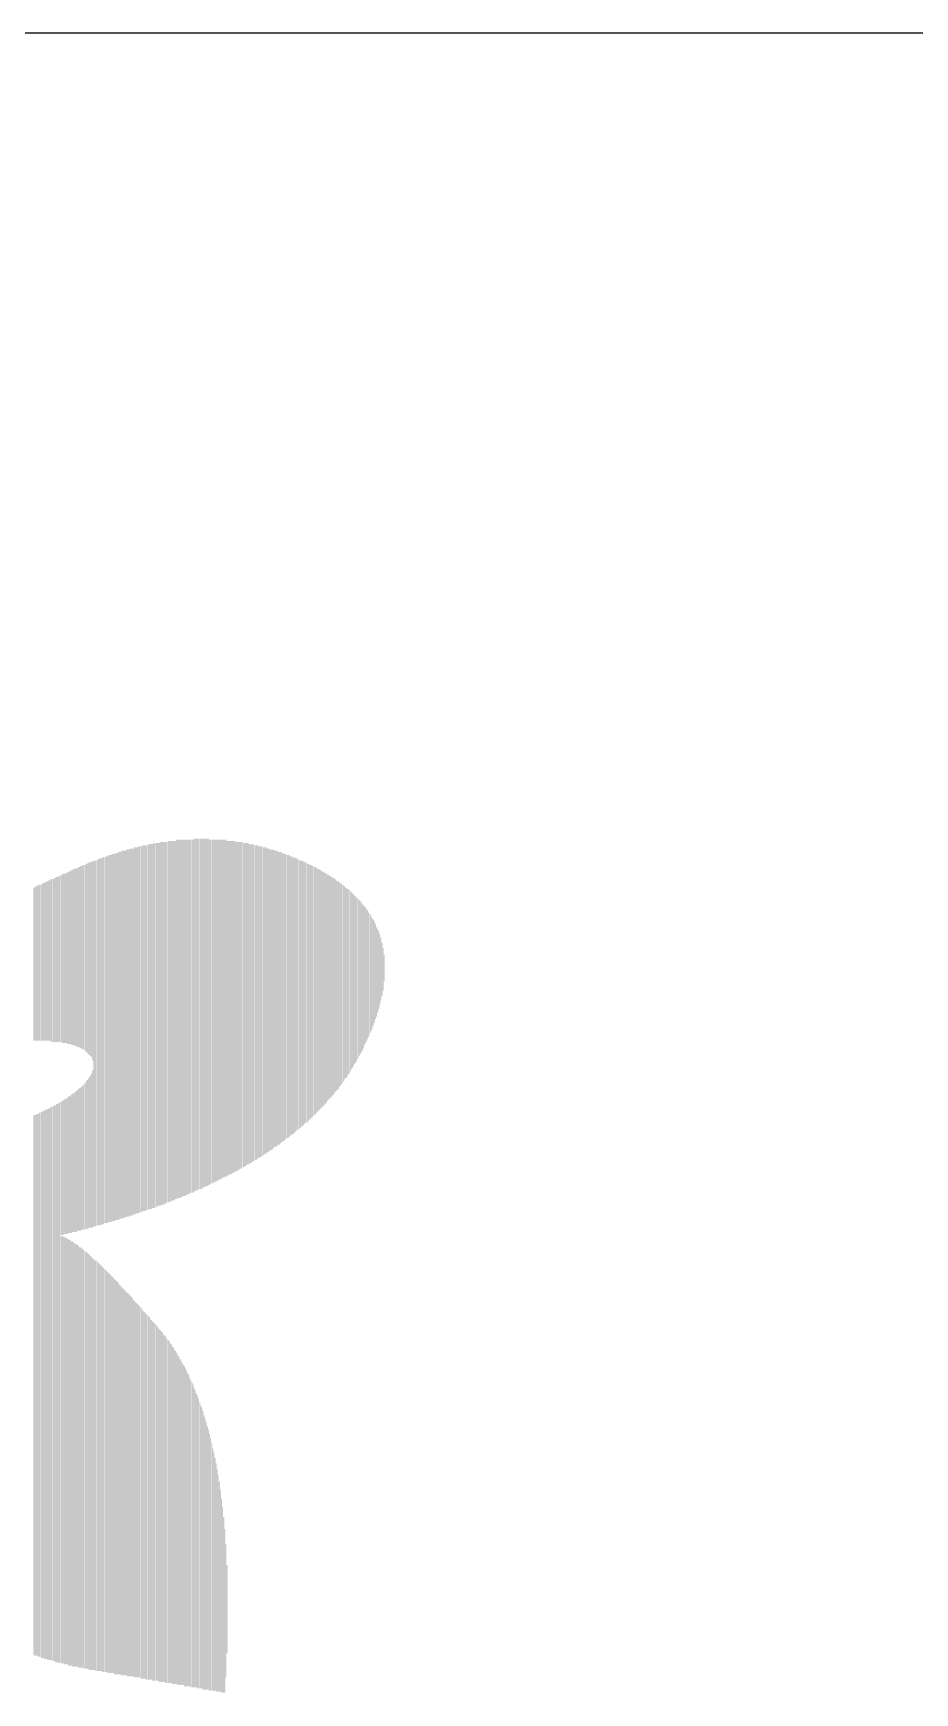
# Model space of a CAD drawing. Extents: x -6.6 to 74.2, y -9.7 to 63.
# Drawn here: x 10.253 to 12.304, y 49.48 to 53.34 of the extents above; entities that cross this region are included whole.
import ezdxf

# ---------------------------------------------------------------- set-up
doc = ezdxf.new("R2010")
doc.units = 0
doc.layers.add('21', color=253, linetype='CONTINUOUS')
doc.layers.add('22', color=253, linetype='CONTINUOUS')

# ---------------------------------------------------------------- blocks, each defined once
blk = doc.blocks.new('RECT')
blk.add_solid([(-0.5, -0.5), (0.5, -0.5), (-0.5, 0.5), (0.5, 0.5)])

msp = doc.modelspace()

# ---------------------------------------------------------------- linework, layer by layer
at = {"layer": '22'}
msp.add_line((64.516, 53.34), (0, 53.34), dxfattribs=at)

# ---------------------------------------------------------------- block references
at = {"layer": '21', "rotation": 90}
for p, xscale, yscale in [((10.4979, 51.0222), 0.8534, 0.0026), ((10.5005, 51.0234), 0.8508, 0.0024), ((10.503, 51.0234), 0.8508, 0.0024), ((10.5055, 51.0234), 0.8508, 0.0026), ((10.5081, 51.026), 0.8508, 0.0024), ((10.5106, 51.026), 0.8508, 0.0026), ((10.5132, 51.026), 0.8508, 0.0024), ((10.5157, 51.0273), 0.8484, 0.0024), ((10.5182, 51.0273), 0.8484, 0.0026), ((10.5208, 51.0285), 0.8508, 0.0024), ((10.5233, 51.0298), 0.8484, 0.0026), ((10.5259, 51.0298), 0.8484, 0.0024), ((10.5284, 51.0298), 0.8484, 0.0024), ((10.5309, 51.0311), 0.8458, 0.0026), ((10.5335, 51.0323), 0.8482, 0.0024), ((10.536, 51.0323), 0.8482, 0.0026), ((10.5386, 51.0336), 0.8458, 0.0024), ((10.5411, 51.0336), 0.8458, 0.0024), ((10.5436, 51.0349), 0.8432, 0.0026), ((10.5462, 51.0349), 0.8432, 0.0024), ((10.5487, 51.0362), 0.8458, 0.0026), ((10.5513, 51.0374), 0.8432, 0.0024), ((10.5538, 51.0374), 0.8432, 0.0024), ((10.5563, 51.0374), 0.8432, 0.0026), ((10.5589, 51.0387), 0.8408, 0.0024), ((10.5614, 51.0387), 0.8408, 0.0026), ((10.564, 51.04), 0.8382, 0.0024), ((10.5665, 51.0412), 0.8406, 0.0024), ((10.569, 51.0412), 0.8406, 0.0026), ((10.5716, 51.0425), 0.8382, 0.0024), ((10.5741, 51.0425), 0.8382, 0.0026), ((10.5767, 51.0438), 0.8356, 0.0024), ((10.5792, 51.0438), 0.8356, 0.0024), ((10.5817, 51.0438), 0.8356, 0.0026), ((10.5843, 51.045), 0.833, 0.0024), ((10.5868, 51.0463), 0.8356, 0.0026), ((10.5894, 51.0476), 0.8332, 0.0024), ((10.5919, 51.0476), 0.8332, 0.0024), ((10.5944, 51.0476), 0.8332, 0.0026), ((10.597, 51.0489), 0.8306, 0.0024), ((10.5995, 51.0489), 0.8306, 0.0026), ((10.6021, 51.0501), 0.828, 0.0024), ((10.6046, 51.0501), 0.828, 0.0024), ((10.6071, 51.0501), 0.828, 0.0026), ((10.6097, 51.0514), 0.8254, 0.0024), ((10.6122, 51.0514), 0.8254, 0.0026), ((10.6148, 51.0527), 0.823, 0.0024), ((10.6173, 51.0527), 0.823, 0.0024), ((10.6198, 51.0539), 0.8204, 0.0026), ((10.6224, 51.0539), 0.8204, 0.0024), ((10.6249, 51.0539), 0.8204, 0.0026), ((10.6275, 51.0565), 0.8204, 0.0024), ((10.63, 51.0565), 0.8204, 0.0024), ((10.6325, 51.0577), 0.8178, 0.0026), ((10.6351, 51.0577), 0.8178, 0.0024), ((10.6376, 51.059), 0.8152, 0.0026), ((10.6402, 51.059), 0.8152, 0.0024), ((10.6427, 51.059), 0.8152, 0.0024), ((10.6452, 51.0603), 0.8128, 0.0026), ((10.6478, 51.0603), 0.8128, 0.0024), ((10.6503, 51.0615), 0.8102, 0.0026), ((10.6529, 51.0615), 0.8102, 0.0024), ((10.6554, 51.0628), 0.8076, 0.0024), ((10.6579, 51.0628), 0.8076, 0.0026), ((10.6605, 51.0641), 0.8052, 0.0024), ((10.663, 51.0628), 0.8026, 0.0026), ((10.6656, 51.0641), 0.8, 0.0024), ((10.6681, 51.0641), 0.8, 0.0024), ((10.6706, 51.0654), 0.7976, 0.0026), ((10.6732, 51.0654), 0.7976, 0.0024), ((10.6757, 51.0666), 0.795, 0.0026), ((10.6783, 51.0666), 0.795, 0.0024), ((10.6808, 51.0679), 0.7924, 0.0024), ((10.6833, 51.0679), 0.7924, 0.0026), ((10.6859, 51.0692), 0.79, 0.0024), ((10.6884, 51.0692), 0.79, 0.0026), ((10.691, 51.0705), 0.7874, 0.0024), ((10.6935, 51.0705), 0.7874, 0.0024), ((10.696, 51.0717), 0.7848, 0.0026), ((10.6986, 51.0717), 0.7848, 0.0024), ((10.7011, 51.073), 0.7824, 0.0026), ((10.7037, 51.0717), 0.7798, 0.0024), ((10.7062, 51.073), 0.7772, 0.0024), ((10.7087, 51.073), 0.7772, 0.0026), ((10.7113, 51.0742), 0.7746, 0.0024), ((10.7138, 51.0742), 0.7746, 0.0026), ((10.7164, 51.0755), 0.772, 0.0024), ((10.7189, 51.0755), 0.772, 0.0024), ((10.7214, 51.0768), 0.7696, 0.0026), ((10.724, 51.0755), 0.767, 0.0024), ((10.7265, 51.0768), 0.7646, 0.0026), ((10.7291, 51.0768), 0.7646, 0.0024), ((10.7316, 51.0781), 0.762, 0.0024), ((10.7341, 51.0793), 0.7594, 0.0026), ((10.7367, 51.0793), 0.7594, 0.0024), ((10.7392, 51.0806), 0.7568, 0.0026), ((10.7418, 51.0793), 0.7542, 0.0024), ((10.7443, 51.0806), 0.7518, 0.0024), ((10.7468, 51.0806), 0.7518, 0.0026), ((10.7494, 51.0818), 0.7492, 0.0024), ((10.7519, 51.0831), 0.7466, 0.0026), ((10.7545, 51.0819), 0.7442, 0.0024), ((10.757, 51.0831), 0.7416, 0.0024), ((10.7595, 51.0831), 0.7416, 0.0026), ((10.7621, 51.0844), 0.739, 0.0024), ((10.7646, 51.0857), 0.7366, 0.0026), ((10.7672, 51.0844), 0.734, 0.0024), ((10.7697, 51.0857), 0.7316, 0.0024), ((10.7722, 51.0857), 0.7316, 0.0026), ((10.7748, 51.087), 0.729, 0.0024), ((10.7773, 51.0869), 0.7238, 0.0026), ((10.7799, 51.0869), 0.7238, 0.0024), ((10.7824, 51.0882), 0.7212, 0.0024), ((10.7849, 51.0882), 0.7212, 0.0026), ((10.3811, 51.1885), 0.4444, 0.0024), ((10.3836, 51.1873), 0.447, 0.0026), ((10.3862, 51.1873), 0.4522, 0.0024), ((10.3887, 51.186), 0.4546, 0.0024), ((10.3912, 51.1822), 0.4622, 0.0026), ((10.3938, 50.9904), 0.8508, 0.0024), ((10.3963, 50.9904), 0.8508, 0.0026), ((10.3989, 50.9904), 0.8508, 0.0024), ((10.4014, 50.9929), 0.8508, 0.0024), ((10.4039, 50.9929), 0.8508, 0.0026), ((10.4065, 50.9942), 0.8534, 0.0024), ((10.409, 50.9942), 0.8534, 0.0026), ((10.4116, 50.9955), 0.8508, 0.0024), ((10.4141, 50.9968), 0.8534, 0.0024), ((10.4166, 50.9968), 0.8534, 0.0026), ((10.4192, 50.998), 0.8508, 0.0024), ((10.4217, 50.9993), 0.8534, 0.0026), ((10.4243, 50.9993), 0.8534, 0.0024), ((10.4268, 50.9993), 0.8534, 0.0024), ((10.4293, 51.0019), 0.8534, 0.0026), ((10.4319, 51.0019), 0.8534, 0.0024), ((10.4344, 51.0019), 0.8534, 0.0026), ((10.437, 51.0044), 0.8534, 0.0024), ((10.4395, 51.0044), 0.8534, 0.0024), ((10.442, 51.0044), 0.8534, 0.0026), ((10.4446, 51.0069), 0.8534, 0.0024), ((10.4471, 51.0069), 0.8534, 0.0026), ((10.4497, 51.0069), 0.8534, 0.0024), ((10.4522, 51.0082), 0.856, 0.0024), ((10.4547, 51.0095), 0.8534, 0.0026), ((10.4573, 51.0095), 0.8534, 0.0024), ((10.4598, 51.0108), 0.856, 0.0026), ((10.4624, 51.012), 0.8534, 0.0024), ((10.4649, 51.012), 0.8534, 0.0024), ((10.4674, 51.012), 0.8534, 0.0026), ((10.47, 51.0146), 0.8534, 0.0024), ((10.4725, 51.0146), 0.8534, 0.0026), ((10.4751, 51.0146), 0.8534, 0.0024), ((10.4776, 51.0171), 0.8534, 0.0024), ((10.4801, 51.0171), 0.8534, 0.0026), ((10.4827, 51.0171), 0.8534, 0.0024), ((10.4852, 51.0183), 0.8508, 0.0026), ((10.4878, 51.0196), 0.8534, 0.0024), ((10.4903, 51.0196), 0.8534, 0.0024), ((10.4928, 51.0209), 0.8508, 0.0026), ((10.4954, 51.0209), 0.8508, 0.0024), ((10.7875, 51.0882), 0.7162, 0.0024), ((10.79, 51.0895), 0.7138, 0.0026), ((10.7926, 51.0895), 0.7138, 0.0024), ((10.7951, 51.0908), 0.7112, 0.0024), ((10.7976, 51.0907), 0.706, 0.0026), ((10.8002, 51.0907), 0.706, 0.0024), ((10.8027, 51.092), 0.7034, 0.0026), ((10.8053, 51.092), 0.6984, 0.0024), ((10.8078, 51.092), 0.6984, 0.0024), ((10.8103, 51.0933), 0.696, 0.0026), ((10.8129, 51.0946), 0.6934, 0.0024), ((10.8154, 51.0946), 0.6884, 0.0026), ((10.818, 51.0946), 0.6884, 0.0024), ((10.8205, 51.0959), 0.6858, 0.0024), ((10.823, 51.0958), 0.6806, 0.0026), ((10.8256, 51.0958), 0.6806, 0.0024), ((10.8281, 51.0971), 0.6782, 0.0026), ((10.8307, 51.0971), 0.673, 0.0024), ((10.8332, 51.0984), 0.6706, 0.0024), ((10.8357, 51.0971), 0.668, 0.0026), ((10.8383, 51.0984), 0.6654, 0.0024), ((10.8408, 51.0996), 0.6628, 0.0026), ((10.8434, 51.0996), 0.6578, 0.0024), ((10.8459, 51.0996), 0.6578, 0.0024), ((10.8484, 51.1009), 0.6552, 0.0026), ((10.851, 51.1009), 0.6502, 0.0024), ((10.8535, 51.1022), 0.6476, 0.0026), ((10.8561, 51.1009), 0.645, 0.0024), ((10.8586, 51.1022), 0.6426, 0.0024), ((10.8611, 51.1034), 0.64, 0.0026), ((10.8637, 51.1035), 0.635, 0.0024), ((10.8662, 51.1047), 0.6324, 0.0026), ((10.8688, 51.1047), 0.6272, 0.0024), ((10.8713, 51.1047), 0.6272, 0.0024), ((10.8738, 51.1047), 0.6222, 0.0026), ((10.8764, 51.106), 0.6198, 0.0024), ((10.8789, 51.1073), 0.6172, 0.0026), ((10.8815, 51.1073), 0.6122, 0.0024), ((10.884, 51.1086), 0.6096, 0.0024), ((10.8865, 51.1085), 0.6044, 0.0026), ((10.8891, 51.1085), 0.6044, 0.0024), ((10.2947, 51.1835), 0.3784, 0.0026), ((10.2973, 51.1835), 0.3784, 0.0024), ((10.2998, 51.1835), 0.3784, 0.0024), ((10.3023, 51.1848), 0.381, 0.0026), ((10.3049, 51.1848), 0.381, 0.0024), ((10.3074, 51.186), 0.3834, 0.0026), ((10.31, 51.186), 0.3834, 0.0024), ((10.3125, 51.1873), 0.386, 0.0024), ((10.315, 51.1873), 0.386, 0.0026), ((10.3176, 51.1886), 0.3886, 0.0024), ((10.3201, 51.1873), 0.3912, 0.0026), ((10.3227, 51.1885), 0.3936, 0.0024), ((10.3252, 51.1885), 0.3936, 0.0024), ((10.3277, 51.1885), 0.3936, 0.0026), ((10.3303, 51.1898), 0.3962, 0.0024), ((10.3328, 51.1886), 0.3988, 0.0026), ((10.3354, 51.1898), 0.4012, 0.0024), ((10.3379, 51.1898), 0.4012, 0.0024), ((10.3404, 51.1911), 0.4038, 0.0026), ((10.343, 51.1898), 0.4064, 0.0024), ((10.3455, 51.1911), 0.409, 0.0026), ((10.3481, 51.1911), 0.409, 0.0024), ((10.3506, 51.1911), 0.414, 0.0024), ((10.3531, 51.1911), 0.414, 0.0026), ((10.3557, 51.1911), 0.414, 0.0024), ((10.3582, 51.1911), 0.419, 0.0026), ((10.3608, 51.1911), 0.419, 0.0024), ((10.3633, 51.1911), 0.4242, 0.0024), ((10.3658, 51.1911), 0.4242, 0.0026), ((10.3684, 51.1911), 0.4292, 0.0024), ((10.3709, 51.1911), 0.4292, 0.0026), ((10.3735, 51.1898), 0.4318, 0.0024), ((10.376, 51.1898), 0.4368, 0.0024), ((10.3785, 51.1886), 0.4394, 0.0026), ((10.8916, 51.1085), 0.5994, 0.0026), ((10.8942, 51.1098), 0.5968, 0.0024), ((10.8967, 51.1098), 0.5918, 0.0024), ((10.8992, 51.1111), 0.5892, 0.0026), ((10.9018, 51.1111), 0.5842, 0.0024), ((10.9043, 51.1123), 0.5816, 0.0026), ((10.9069, 51.1124), 0.5766, 0.0024), ((10.9094, 51.1136), 0.574, 0.0024), ((10.9119, 51.1136), 0.5688, 0.0026), ((10.9145, 51.1149), 0.5664, 0.0024), ((10.917, 51.1149), 0.5614, 0.0026), ((10.9196, 51.1162), 0.5588, 0.0024), ((10.9221, 51.1161), 0.5536, 0.0024), ((10.9246, 51.1162), 0.5486, 0.0026), ((10.9272, 51.1174), 0.546, 0.0024), ((10.9297, 51.1174), 0.541, 0.0026), ((10.9323, 51.1187), 0.5384, 0.0024), ((10.9348, 51.1187), 0.5334, 0.0024), ((10.9373, 51.12), 0.5258, 0.0026), ((10.9399, 51.1212), 0.5232, 0.0024), ((10.9424, 51.1212), 0.518, 0.0026), ((10.945, 51.1225), 0.5156, 0.0024), ((10.9475, 51.1225), 0.5104, 0.0024), ((10.95, 51.1225), 0.5054, 0.0026), ((10.9526, 51.1238), 0.503, 0.0024), ((10.9551, 51.125), 0.4952, 0.0026), ((10.2541, 51.1746), 0.3556, 0.0024), ((10.2566, 51.1758), 0.358, 0.0026), ((10.2592, 51.1758), 0.358, 0.0024), ((10.2617, 51.1771), 0.3606, 0.0024), ((10.2642, 51.1771), 0.3606, 0.0026), ((10.2668, 51.1784), 0.3632, 0.0024), ((10.2693, 51.1784), 0.3632, 0.0026), ((10.2719, 51.1784), 0.3632, 0.0024), ((10.2744, 51.1797), 0.3658, 0.0024), ((10.2769, 51.1797), 0.3658, 0.0026), ((10.2795, 51.1809), 0.3682, 0.0024), ((10.282, 51.1809), 0.3682, 0.0026), ((10.2846, 51.1822), 0.3708, 0.0024), ((10.2871, 51.1822), 0.3708, 0.0024), ((10.2896, 51.1835), 0.3734, 0.0026), ((10.2922, 51.1835), 0.3734, 0.0024), ((10.9577, 51.1251), 0.4902, 0.0024), ((10.9602, 51.125), 0.485, 0.0024), ((10.9627, 51.1263), 0.4826, 0.0026), ((10.9653, 51.1276), 0.475, 0.0024), ((10.9678, 51.1276), 0.4698, 0.0026), ((10.9704, 51.1289), 0.4674, 0.0024), ((10.9729, 51.1301), 0.4596, 0.0024), ((10.9754, 51.1301), 0.4546, 0.0026), ((10.978, 51.1314), 0.447, 0.0024), ((10.9805, 51.1314), 0.442, 0.0026), ((10.9831, 51.1314), 0.4368, 0.0024), ((10.9856, 51.134), 0.4318, 0.0024), ((10.9881, 51.1339), 0.4266, 0.0026), ((10.9907, 51.1352), 0.419, 0.0024), ((10.9932, 51.1365), 0.4114, 0.0026), ((10.9958, 51.1365), 0.4064, 0.0024), ((10.9983, 51.1378), 0.3988, 0.0024), ((11.0008, 51.139), 0.391, 0.0026), ((11.0034, 51.139), 0.386, 0.0024), ((11.0059, 51.1403), 0.3784, 0.0026), ((11.0085, 51.1416), 0.3708, 0.0024), ((11.011, 51.1428), 0.3632, 0.0024), ((11.0135, 51.1441), 0.3556, 0.0026), ((11.0161, 51.1441), 0.3504, 0.0024), ((11.0186, 51.1441), 0.3404, 0.0026), ((11.0212, 51.1454), 0.3328, 0.0024), ((11.0237, 51.1479), 0.3226, 0.0024), ((11.0262, 51.1492), 0.315, 0.0026), ((11.0288, 51.1492), 0.3048, 0.0024), ((11.0313, 51.1505), 0.2972, 0.0026), ((11.0339, 51.1505), 0.287, 0.0024), ((11.0364, 51.153), 0.2768, 0.0024), ((11.0389, 51.153), 0.2666, 0.0026), ((11.0415, 51.153), 0.2566, 0.0024), ((11.044, 51.1555), 0.2462, 0.0026), ((11.0466, 51.1568), 0.2336, 0.0024), ((11.0491, 51.1581), 0.221, 0.0024), ((11.0516, 51.1568), 0.2082, 0.0026), ((11.0542, 51.1593), 0.193, 0.0024), ((11.0567, 51.1606), 0.1802, 0.0026), ((11.0593, 51.1619), 0.1626, 0.0024), ((11.0618, 51.1632), 0.1448, 0.0024), ((11.0643, 51.1631), 0.1244, 0.0026), ((11.0669, 51.1631), 0.099, 0.0024), ((11.0694, 51.1657), 0.0634, 0.0026), ((10.3836, 50.7377), 0.3504, 0.0026), ((10.3862, 50.739), 0.353, 0.0024), ((10.3887, 50.7415), 0.358, 0.0024), ((10.3912, 50.7453), 0.3656, 0.0026), ((10.3404, 50.7098), 0.32, 0.0026), ((10.343, 50.711), 0.3224, 0.0024), ((10.3455, 50.7136), 0.3226, 0.0026), ((10.3481, 50.7136), 0.3226, 0.0024), ((10.3506, 50.7148), 0.325, 0.0024), ((10.3531, 50.7161), 0.3276, 0.0026), ((10.3557, 50.7186), 0.3276, 0.0024), ((10.3582, 50.7199), 0.3302, 0.0026), ((10.3608, 50.7212), 0.3328, 0.0024), ((10.3633, 50.7212), 0.3328, 0.0024), ((10.3658, 50.7237), 0.3326, 0.0026), ((10.3684, 50.725), 0.3352, 0.0024), ((10.3709, 50.7263), 0.3378, 0.0026), ((10.3735, 50.7275), 0.3402, 0.0024), ((10.376, 50.7313), 0.3428, 0.0024), ((10.3785, 50.7326), 0.3454, 0.0026), ((10.3811, 50.7339), 0.348, 0.0024), ((10.2719, 50.1967), 1.27, 0.0024), ((10.2744, 50.1967), 1.27, 0.0024), ((10.2769, 50.1979), 1.2724, 0.0026), ((10.2795, 50.1967), 1.275, 0.0024), ((10.282, 50.198), 1.2776, 0.0026), ((10.2846, 50.198), 1.2776, 0.0024), ((10.2871, 50.1979), 1.2826, 0.0024), ((10.2896, 50.1979), 1.2826, 0.0026), ((10.2922, 50.1992), 1.2852, 0.0024), ((10.2947, 50.1992), 1.2852, 0.0026), ((10.2973, 50.1992), 1.2902, 0.0024), ((10.2998, 50.1992), 1.2902, 0.0024), ((10.3023, 50.2005), 1.2928, 0.0026), ((10.3049, 50.1992), 1.2954, 0.0024), ((10.3074, 50.2005), 1.298, 0.0026), ((10.31, 50.2005), 1.298, 0.0024), ((10.3125, 50.2017), 1.3004, 0.0024), ((10.315, 50.2018), 1.3056, 0.0026), ((10.3176, 50.6996), 0.3098, 0.0024), ((10.3201, 50.7009), 0.3124, 0.0026), ((10.3227, 50.7009), 0.3124, 0.0024), ((10.3252, 50.7034), 0.3124, 0.0024), ((10.3277, 50.7047), 0.315, 0.0026), ((10.3303, 50.7047), 0.315, 0.0024), ((10.3328, 50.7059), 0.3174, 0.0026), ((10.3354, 50.7085), 0.3174, 0.0024), ((10.3379, 50.7085), 0.3174, 0.0024), ((10.2541, 50.1967), 1.2548, 0.0024), ((10.2566, 50.1954), 1.2572, 0.0026), ((10.2592, 50.1954), 1.2572, 0.0024), ((10.2617, 50.1967), 1.2598, 0.0024), ((10.2642, 50.1954), 1.2624, 0.0026), ((10.2668, 50.1967), 1.265, 0.0024), ((10.2693, 50.1967), 1.265, 0.0026), ((10.3176, 50.0455), 0.993, 0.0024), ((10.3201, 50.0455), 0.993, 0.0026), ((10.3227, 50.0455), 0.993, 0.0024), ((10.3252, 50.043), 0.993, 0.0024), ((10.3277, 50.043), 0.993, 0.0026), ((10.3303, 50.0418), 0.9906, 0.0024), ((10.3328, 50.0418), 0.9906, 0.0026), ((10.3354, 50.0392), 0.9906, 0.0024), ((10.3379, 50.0392), 0.9906, 0.0024), ((10.3404, 50.0379), 0.988, 0.0026), ((10.343, 50.0366), 0.9854, 0.0024), ((10.3455, 50.0354), 0.988, 0.0026), ((10.3481, 50.0341), 0.9854, 0.0024), ((10.3506, 50.0329), 0.983, 0.0024), ((10.3531, 50.0329), 0.983, 0.0026), ((10.3557, 50.0316), 0.9804, 0.0024), ((10.3582, 50.029), 0.9804, 0.0026), ((10.3608, 50.0277), 0.9778, 0.0024), ((10.3633, 50.0277), 0.9778, 0.0024), ((10.3658, 50.0265), 0.9754, 0.0026), ((10.3684, 50.0252), 0.9728, 0.0024), ((10.3709, 50.0227), 0.9728, 0.0026), ((10.3735, 50.0214), 0.9702, 0.0024), ((10.376, 50.0214), 0.9702, 0.0024), ((10.3785, 50.0201), 0.9676, 0.0026), ((10.3811, 50.0189), 0.9652, 0.0024), ((10.3836, 50.0164), 0.9652, 0.0026), ((10.3862, 50.0151), 0.9626, 0.0024), ((10.3887, 50.0138), 0.96, 0.0024), ((10.3912, 50.0125), 0.9574, 0.0026), ((10.3938, 50.0113), 0.955, 0.0024), ((10.3963, 50.01), 0.9524, 0.0026), ((10.3989, 50.0087), 0.955, 0.0024), ((10.4014, 50.0074), 0.9524, 0.0024), ((10.4039, 50.0062), 0.95, 0.0026), ((10.4065, 50.0049), 0.9474, 0.0024), ((10.409, 50.0036), 0.9448, 0.0026), ((10.4116, 50.0024), 0.9424, 0.0024), ((10.4141, 49.9998), 0.9422, 0.0024), ((10.4166, 49.9986), 0.9398, 0.0026), ((10.4192, 49.9973), 0.9372, 0.0024), ((10.4217, 49.996), 0.9346, 0.0026), ((10.4243, 49.9948), 0.9322, 0.0024), ((10.4268, 49.9922), 0.9322, 0.0024), ((10.4293, 49.9909), 0.9296, 0.0026), ((10.4319, 49.9896), 0.927, 0.0024), ((10.4344, 49.9884), 0.9246, 0.0026), ((10.437, 49.9871), 0.922, 0.0024), ((10.4395, 49.9858), 0.9194, 0.0024), ((10.442, 49.9833), 0.9194, 0.0026), ((10.4446, 49.982), 0.9168, 0.0024), ((10.4471, 49.9808), 0.9144, 0.0026), ((10.4497, 49.9795), 0.9118, 0.0024), ((10.4522, 49.9782), 0.9092, 0.0024), ((10.4547, 49.9757), 0.9042, 0.0026), ((10.4573, 49.9732), 0.9042, 0.0024), ((10.4598, 49.9719), 0.9016, 0.0026), ((10.4624, 49.9706), 0.899, 0.0024), ((10.4649, 49.9694), 0.8966, 0.0024), ((10.4674, 49.9681), 0.894, 0.0026), ((10.47, 49.9668), 0.8914, 0.0024), ((10.4725, 49.9643), 0.8916, 0.0026), ((10.4751, 49.963), 0.889, 0.0024), ((10.4776, 49.9617), 0.8864, 0.0024), ((10.4801, 49.9604), 0.8838, 0.0026), ((10.4827, 49.9592), 0.8814, 0.0024), ((10.4852, 49.9566), 0.8762, 0.0026), ((10.4878, 49.9541), 0.8762, 0.0024), ((10.4903, 49.9528), 0.8736, 0.0024), ((10.4928, 49.9516), 0.8712, 0.0026), ((10.4954, 49.9503), 0.8686, 0.0024), ((10.4979, 49.949), 0.866, 0.0026), ((10.5005, 49.9478), 0.8636, 0.0024), ((10.503, 49.9452), 0.8636, 0.0024), ((10.5055, 49.9439), 0.861, 0.0026), ((10.5081, 49.9414), 0.856, 0.0024), ((10.5106, 49.9401), 0.8534, 0.0026), ((10.5132, 49.9388), 0.8508, 0.0024), ((10.5157, 49.9363), 0.8508, 0.0024), ((10.5182, 49.9351), 0.8484, 0.0026), ((10.5208, 49.9338), 0.8458, 0.0024), ((10.5233, 49.9325), 0.8432, 0.0026), ((10.5259, 49.93), 0.8382, 0.0024), ((10.5284, 49.9287), 0.8356, 0.0024), ((10.5309, 49.9262), 0.8356, 0.0026), ((10.5335, 49.9249), 0.833, 0.0024), ((10.536, 49.9236), 0.8304, 0.0026), ((10.5386, 49.9224), 0.828, 0.0024), ((10.5411, 49.9211), 0.8254, 0.0024), ((10.5436, 49.9186), 0.8204, 0.0026), ((10.5462, 49.916), 0.8204, 0.0024), ((10.5487, 49.9147), 0.8178, 0.0026), ((10.5513, 49.9135), 0.8154, 0.0024), ((10.5538, 49.9122), 0.8128, 0.0024), ((10.5563, 49.9096), 0.8076, 0.0026), ((10.5589, 49.9084), 0.8052, 0.0024), ((10.5614, 49.9059), 0.8052, 0.0026), ((10.564, 49.9033), 0.8, 0.0024), ((10.5665, 49.902), 0.7974, 0.0024), ((10.569, 49.9008), 0.795, 0.0026), ((10.5716, 49.8982), 0.7898, 0.0024), ((10.5741, 49.897), 0.7874, 0.0026), ((10.5767, 49.8931), 0.7848, 0.0024), ((10.5792, 49.8919), 0.7824, 0.0024), ((10.5817, 49.8893), 0.7772, 0.0026), ((10.5843, 49.888), 0.7746, 0.0024), ((10.5868, 49.8855), 0.7696, 0.0026), ((10.5894, 49.8817), 0.767, 0.0024), ((10.5919, 49.8804), 0.7644, 0.0024), ((10.5944, 49.8779), 0.7594, 0.0026), ((10.597, 49.8754), 0.7544, 0.0024), ((10.5995, 49.8728), 0.7492, 0.0026), ((10.6021, 49.8703), 0.7442, 0.0024), ((10.6046, 49.8678), 0.7442, 0.0024), ((10.6071, 49.8652), 0.739, 0.0026), ((10.6097, 49.8627), 0.734, 0.0024), ((10.6122, 49.8601), 0.7288, 0.0026), ((10.6148, 49.8576), 0.7238, 0.0024), ((10.6173, 49.8538), 0.7162, 0.0024), ((10.6198, 49.85), 0.7138, 0.0026), ((10.6224, 49.8474), 0.7086, 0.0024), ((10.6249, 49.8449), 0.7036, 0.0026), ((10.6275, 49.8411), 0.696, 0.0024), ((10.63, 49.8385), 0.6908, 0.0024), ((10.6325, 49.8347), 0.6832, 0.0026), ((10.6351, 49.8309), 0.6806, 0.0024), ((10.6376, 49.8271), 0.673, 0.0026), ((10.6402, 49.8233), 0.6654, 0.0024), ((10.6427, 49.8195), 0.6578, 0.0024), ((10.6452, 49.817), 0.6528, 0.0026), ((10.6478, 49.8118), 0.6476, 0.0024), ((10.6503, 49.8068), 0.6376, 0.0026), ((10.6529, 49.803), 0.63, 0.0024), ((10.6554, 49.7991), 0.6222, 0.0024), ((10.6579, 49.7941), 0.6122, 0.0026), ((10.6605, 49.7903), 0.6046, 0.0024), ((10.663, 49.7839), 0.5968, 0.0026), ((10.6656, 49.7788), 0.5866, 0.0024), ((10.6681, 49.7738), 0.5766, 0.0024), ((10.6706, 49.7674), 0.5638, 0.0026), ((10.6732, 49.7623), 0.5536, 0.0024), ((10.6757, 49.756), 0.541, 0.0026), ((10.6783, 49.7484), 0.5308, 0.0024), ((10.6808, 49.742), 0.518, 0.0024), ((10.6833, 49.7344), 0.5028, 0.0026), ((10.6859, 49.7268), 0.4876, 0.0024), ((10.6884, 49.7179), 0.4698, 0.0026), ((10.691, 49.7064), 0.452, 0.0024), ((10.6935, 49.6963), 0.4318, 0.0024), ((10.696, 49.6849), 0.409, 0.0026), ((10.6986, 49.6709), 0.381, 0.0024), ((10.7011, 49.6709), 0.3098, 0.0026), ((10.7037, 49.6747), 0.2056, 0.0024)]:
    msp.add_blockref('RECT', p, dxfattribs=dict(at, xscale=xscale, yscale=yscale))

doc.saveas('drawing.dxf')
